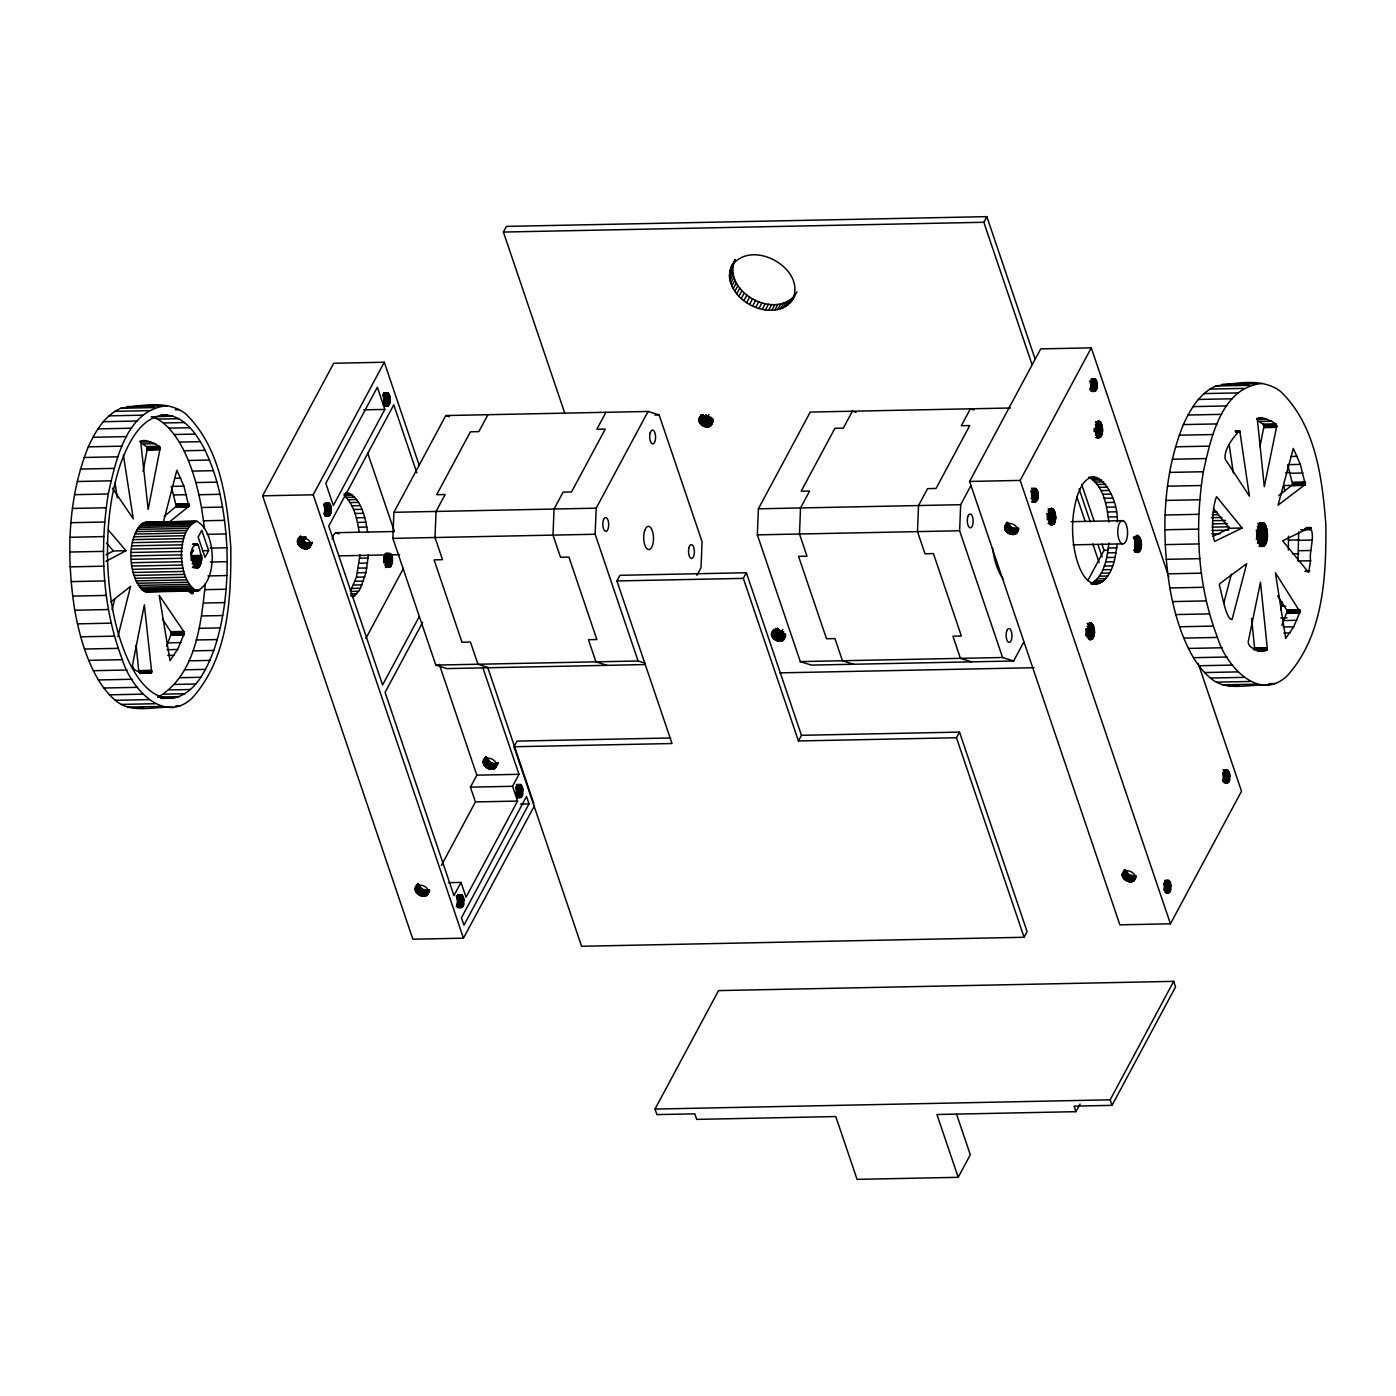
<?xml version="1.0" encoding="UTF-8"?>
<svg xmlns="http://www.w3.org/2000/svg" width="1396" height="1396" viewBox="0 0 1396 1396"><rect width="100%" height="100%" fill="white"/><g stroke="black" fill="none" stroke-linecap="round" stroke-linejoin="round"><path stroke-width="1.5" d="M1281.842 625.425L1287.304 611.047L1277.689 595.83M1300.025 611.78L1275.368 572.709L1285.699 638.426L1293.691 626.804L1300.025 611.78L1287.374 612.041M173.854 707.458C154.642 705.765 131.573 714.578 115.344 700.303C108.504 694.597 103.06 687.495 98.383 679.957C85.889 658.58 79.171 634.43 74.756 610.226C66.205 555.94 67.532 498.355 88.297 446.86C95.312 431.504 104.717 415.275 120.894 408.26C141.921 405.433 167.398 399.814 185.581 413.757C220.795 447.854 227.234 500.675 230.794 547.197C231.213 598.814 228.421 657.97 192.002 698.209C163.315 725.117 130.352 687.111 122.394 659.68C102.274 607.225 99.465 549.134 108.26 493.992C115.711 460.994 126.006 409.552 167.049 405.713M198.319 590.874L146.318 591.956C126.652 581.783 124.855 531.056 146.179 522.279L196.766 521.249C216.415 531.422 218.212 582.149 196.888 590.927C177.222 580.753 175.442 530.026 196.766 521.249M167.066 414.996C141.537 414.891 128.607 442.462 120.876 462.949C109.586 495.842 106.497 531.021 107.754 565.607C109.481 598.936 115.048 632.702 129.531 663.048C137.995 679.765 152.147 700.321 173.453 698.192C195.684 693.219 206.364 669.731 213.78 650.431C225.053 617.538 228.141 582.359 226.885 547.773C225.157 514.443 219.591 480.678 205.107 450.332C196.627 433.406 182.23 412.902 160.749 415.136M330.957 510.29C332.929 502.403 323.82 499.82 325.076 509.121C323.68 524.53 339.647 508.301 324.622 510.43M389.938 400.303C391.91 392.398 382.801 389.816 384.057 399.134C382.644 414.542 398.628 398.296 383.603 400.425M385.854 555.224C385.279 559.011 384.703 566.584 389.571 567.334C394.073 563.478 394.091 549.692 384.982 553.898M463.664 901.956C465.653 894.068 456.544 891.486 457.801 900.786C456.387 916.195 472.372 899.966 457.347 902.095M522.645 791.968C524.634 784.063 515.525 781.481 516.764 790.799C515.368 806.207 531.353 789.962 516.328 792.09M1037.926 495.929C1039.915 488.024 1030.806 485.442 1032.063 494.76C1030.649 510.151 1046.634 493.922 1031.609 496.051M1055.742 518.056C1048.466 485.738 1046.18 545.365 1055.742 518.056L1047.314 518.23M1096.907 385.924C1098.896 378.037 1089.787 375.454 1091.026 384.755C1089.63 400.163 1105.615 383.935 1090.59 386.064M1094.551 632.597C1087.275 600.297 1085.006 659.907 1094.551 632.597L1086.123 632.772M1102.613 430.614C1095.337 398.314 1093.068 457.94 1102.613 430.614L1094.185 430.788M1141.439 545.155C1134.163 512.856 1131.877 572.482 1141.439 545.155L1135.105 545.295M1268.929 685.192C1249.699 683.517 1226.648 692.329 1210.419 678.037C1203.579 672.349 1198.134 665.229 1193.458 657.691C1180.964 636.332 1174.245 612.163 1169.831 587.978C1161.28 533.691 1162.606 476.088 1183.372 424.593C1190.387 409.237 1199.775 393.009 1215.968 385.994C1236.996 383.167 1262.455 377.566 1280.656 391.491C1315.852 425.588 1322.291 478.409 1325.868 524.931C1326.287 576.548 1323.495 635.704 1287.06 675.943C1258.389 702.869 1225.426 664.862 1217.469 637.414C1197.332 584.976 1194.54 526.868 1203.335 471.726C1210.768 438.728 1221.081 387.303 1262.124 383.446M1170.651 887.594C1172.623 879.689 1163.531 877.107 1164.77 886.408C1163.374 901.816 1179.341 885.588 1164.334 887.716M1229.632 777.589C1231.604 769.702 1222.512 767.102 1223.751 776.42C1222.355 791.829 1238.322 775.583 1223.315 777.729M1267.463 536.204C1266.591 507.254 1249.228 532.033 1260.972 545.888C1266.085 548.209 1267.341 539.659 1267.463 536.204L1256.575 536.413M1288.368 550.007L1288.473 536.134M143.073 471.237L147.348 448.692L146.737 446.72L142.322 443.928L154.973 443.666L159.371 446.476L159.964 449.18L148.151 509.383L140.926 443.893C140.281 436.861 152.094 442.794 154.973 443.666M1310.6 560.738L1308.61 572.395L1282.645 540.828L1310.111 527.461C1315.73 535.54 1308.855 551.141 1310.6 560.738L1297.966 561L1298.699 531.981M1259.942 446.685L1263.956 426.391L1263.258 424.314L1258.965 421.487L1271.599 421.243L1275.996 424.14L1276.59 426.879L1264.305 486.698L1257.552 421.103C1256.976 414.054 1268.79 420.336 1271.599 421.243M201.862 558.348L198.249 544.632C183.016 543.725 197.272 586.564 201.862 558.348L190.973 558.575M162.494 619.074L171.481 632.859L166.595 646.296M164.187 516.398L176.28 506.312L171.254 486.401L183.906 486.14L188.809 506.382L168.55 522.68M184.185 633.836L183.714 631.428L159.231 595.394L169.998 660.587L177.554 649.489L184.185 633.836L171.516 634.342M644.935 664.566L446.86 668.597L435.814 665.089L392.869 538.367L393.899 512.297L445.778 415.554L648.058 411.454L659.121 414.944L702.066 541.683L701.019 567.736L696.953 575.327M645.458 663.309L638.094 660.989L595.15 534.249L596.179 508.179L648.058 411.454M1023.809 642.02L1013.636 660.989L811.355 665.107L800.292 661.599L757.347 534.86L758.394 508.807L810.256 412.064L1010.442 407.998M1013.636 660.989L1002.572 657.499L959.628 530.759L960.675 504.689L970.848 485.721M138.867 672.209L136.127 645.249M151.588 671.336L144.346 604.852L132.603 664.583C131.189 678.229 172.022 670.708 138.954 671.581M1278.771 495.545L1292.661 484.656L1287.723 464.641L1300.357 464.397L1305.295 484.412L1278.055 505.195L1293.289 448.378L1300.357 464.397M1267.079 649.594C1262.734 652.054 1247.483 649.402 1248.268 641.514L1260.483 582.167L1267.236 647.744C1268.877 651.862 1252.544 652.211 1254.585 648.006L1251.549 618.393M179.264 696.621L158.184 697.058C196.19 674.634 201.024 623.558 205.387 583.79M368.422 554.578L365.996 572.604L360.447 588.24L358.667 591.223L350.239 591.398L356.434 577.176L359.994 554.753M297.61 541.857C298.901 534.162 311.587 538.664 310.75 545.33C307.382 554.823 290.368 543.027 300.629 536.204M415.293 889.182C416.584 881.487 429.287 885.989 428.45 892.655C425.065 902.148 408.051 890.351 418.329 883.528M483.348 762.251C484.639 754.573 497.342 759.075 496.505 765.741C493.12 775.216 476.106 763.438 486.366 756.615M698.873 419.899C700.164 412.221 712.867 416.723 712.03 423.389C709.43 432.062 693.358 422.936 700.897 416.148M729.427 275.152L730.893 267.718L735.029 259.865C721.994 290.63 772.407 319.614 794.411 296.074C779.439 325.582 729.916 304.572 729.427 275.152L732.446 269.515M771.499 634.22C772.791 626.525 785.494 631.027 784.657 637.71C782.039 646.365 765.968 637.239 773.506 630.451M1004.579 527.479C1005.888 519.801 1018.574 524.285 1017.736 530.969C1015.136 539.641 999.065 530.497 1006.603 523.709M1122.279 874.803C1123.571 867.125 1136.274 871.61 1135.437 878.293C1132.819 886.966 1116.748 877.822 1124.286 871.034M1117.149 544.475C1115.23 558.26 1112.961 575.728 1099.664 583.284L1091.236 583.458C1105.004 575.536 1107.028 557.266 1108.895 542.974M1280.603 610.209L1282.435 602.182M112.134 609.651L114.769 599.181M117.91 636.646L130.578 586.337L110.72 602.008M162.983 523.709L176.856 470.243L183.906 486.14M1223.768 603.194L1231.359 574.245M386.029 554.561L386.448 553.357M300.768 537.739C301.728 543.742 310.296 536.081 301.414 538.245M791.375 301.728C809.558 270.353 752.549 237.233 732.01 265.502M190.659 554.491L193.608 550.059M208.65 550.6L205.02 557.37L198.145 537.041L201.774 530.271L208.65 550.6L202.333 550.722M534.528 805.614L463.455 938.182L412.884 939.211L262.64 495.824L333.714 363.257L384.284 362.227L419.219 465.339M463.455 938.182L313.21 494.795L384.284 362.227M297.645 541.334L300.14 536.151M297.627 542.381L300.664 536.745L304.66 542.067L308.464 543.219L311.849 542.52L308.83 548.157M297.714 542.922L300.751 537.285M297.872 543.463L300.908 537.826M298.098 544.004L301.117 538.367M298.36 544.545L301.379 538.908M298.692 545.068L301.711 539.432M299.076 545.574L302.094 539.938M299.512 546.063L302.531 540.427M299.983 546.517L303.002 540.88M300.506 546.953L303.525 541.316M301.047 547.354L304.084 541.7M301.641 547.703L304.66 542.067M302.251 548.017L305.27 542.381M302.88 548.279L305.899 542.643M303.508 548.506L306.544 542.87M304.154 548.68L307.19 543.044M304.799 548.803L307.835 543.149M305.445 548.872L308.464 543.219M306.073 548.872L309.092 543.236M306.684 548.837L309.703 543.201M307.277 548.75L310.296 543.114M307.835 548.611L310.854 542.957M308.359 548.401L311.378 542.765M309.266 547.878L312.303 542.224M309.65 547.546L312.285 542.992M384.842 409.412L333.312 505.526L325.809 483.348L377.339 387.25L384.842 409.412L363.78 409.848M564.891 413.53L503.398 232.05L506.416 226.396L986.85 216.642L1035.064 358.929M365.857 638.461L403.444 568.346M487.919 414.699L478.845 431.626L470.417 431.8L436.686 494.69L445.115 494.516L436.041 511.442L435.011 537.512L442.515 559.674L434.086 559.848L462.006 642.247L470.435 642.073L477.955 664.234L489.001 667.742M419.166 616.753L382.591 684.982L328.758 526.1L393.777 404.823L416.846 472.912M422.691 622.25L385.087 692.364L453.962 895.586L461.029 882.412L448.378 882.656M605.916 412.309L596.842 429.235L605.271 429.061L571.54 491.95L563.111 492.125L554.038 509.051L553.008 535.104L560.511 557.283L568.94 557.109L596.86 639.508L588.431 639.665L595.952 661.844L606.998 665.334M730.893 267.718L732.917 263.966M733.406 263.443L735.413 259.673M730.091 270.091L733.109 264.437M729.602 272.569L732.621 266.933M729.567 277.804L732.586 272.168M730.021 280.509L733.04 274.872M730.789 283.231L733.807 277.577M731.853 285.936L734.889 280.299M733.232 288.623L736.25 282.969M734.872 291.241L737.891 285.604M415.327 888.659L417.823 883.476M483.382 761.745L485.878 756.562M415.327 889.706L418.346 884.069M441.415 865.363L475.425 801.932L470.417 787.152L476.839 775.164L439.286 664.322M483.382 762.792L486.401 757.138L490.415 762.46L494.219 763.629L497.604 762.931L494.585 768.568M415.415 890.247L418.434 884.61L422.36 889.392L429.061 890.09L426.042 895.726M483.47 763.333L486.489 757.679M415.572 890.788L418.591 885.151M483.627 763.874L486.646 758.237M415.781 891.329L418.8 885.692M483.836 764.415L486.855 758.778M416.06 891.87L419.079 886.233M484.115 764.956L487.134 759.302M736.791 293.788L739.81 288.134M416.392 892.393L419.411 886.757M484.447 765.479L487.466 759.825M416.776 892.899L419.795 887.263M484.813 765.985L487.85 760.349M417.195 893.388L420.231 887.751M485.25 766.474L488.286 760.82M417.683 893.841L420.702 888.205M485.738 766.928L488.757 761.291M418.189 894.278L421.226 888.641M486.244 767.364L489.281 761.71M738.938 296.214L741.974 290.577M418.748 894.662L421.767 889.025M486.803 767.748L489.822 762.111M419.324 895.028L422.36 889.392M487.379 768.114L490.415 762.46M419.934 895.342L422.971 889.706M487.989 768.428L491.026 762.774M420.562 895.604L423.599 889.967M488.617 768.69L491.636 763.054M741.328 298.517L744.347 292.863M421.208 895.831L424.227 890.194M489.263 768.917L492.282 763.263M421.854 896.005L424.873 890.351M489.909 769.091L492.928 763.438M422.499 896.127L425.518 890.474M490.554 769.196L493.573 763.56M423.145 896.18L426.164 890.543M491.2 769.266L494.219 763.629M423.773 896.197L426.792 890.561M491.828 769.283L494.847 763.647M424.384 896.162L427.403 890.526M492.439 769.248L495.458 763.612M743.911 300.664L746.947 295.01M424.96 896.075L427.996 890.421M493.015 769.161L496.051 763.507M425.518 895.918L428.555 890.282M493.573 769.004L496.592 763.368M494.097 768.812L497.116 763.176M426.53 895.482L429.549 889.845M426.967 895.202L428.973 891.433M495.022 768.271L498.04 762.635M427.351 894.871L429.706 890.735M495.406 767.94L498.04 763.403M746.686 302.635L749.704 296.999M749.6 304.415L752.619 298.779M959.506 732.097L956.469 737.734L798.442 740.962L801.461 735.308L959.506 732.097L1027.107 931.621L1024.088 937.274L581.591 946.261L513.972 746.738L517.009 741.101L670.708 737.978M752.636 305.986L755.672 300.332M755.777 307.329L758.796 301.676M699.169 418.416L701.193 414.664M698.907 419.393L701.019 415.136M698.907 420.44L701.926 414.804M758.97 308.429L761.989 302.792M698.995 420.981L702.014 415.345M699.152 421.522L702.171 415.886M699.361 422.063L703.392 414.542M699.64 422.604L703.671 415.083M699.972 423.128L704.003 415.607M700.356 423.634L704.387 416.113M762.199 309.284L765.235 303.647M513.972 746.738L672.017 743.527L616.927 580.945L619.946 575.309L746.371 572.744L801.461 735.308M700.775 424.122L705.818 414.717M701.263 424.576L706.306 415.17M701.769 425.012L706.812 415.607M702.328 425.396L707.371 416.008M702.903 425.763L708.959 414.472M765.444 309.895L768.463 304.241M703.514 426.077L708.557 416.671M704.142 426.338L709.185 416.933M704.788 426.565L709.831 417.16M461.029 882.412L466.037 897.192L517.567 801.077L512.559 786.297L518.98 774.309L482.807 667.567M705.434 426.74L710.477 417.334M706.079 426.862L711.122 417.456M768.638 310.226L771.656 304.59M706.725 426.914L711.768 417.526M707.353 426.932L711.384 419.411M707.964 426.897L711.995 419.376M708.54 426.81L712.571 419.289M709.098 426.653L713.129 419.132M709.622 426.461L712.641 420.824M771.779 310.296L774.815 304.66M710.11 426.216L713.129 420.58M710.547 425.937L712.553 422.168M710.93 425.588L712.955 421.836M774.832 310.104L777.869 304.45M777.764 309.633L780.8 303.996M780.556 308.917L783.575 303.281M783.156 307.94L786.192 302.304M785.582 306.719L788.6 301.082M787.763 305.27L790.782 299.634M789.7 303.595L792.719 297.959M792.788 299.669L796.907 291.799M528.997 803.869L463.978 925.147L461.465 917.765L526.501 796.488L528.997 803.869L520.568 804.044M798.442 740.962L743.353 578.38L746.371 572.744M1032.045 364.565L983.831 222.278L986.85 216.642M771.534 633.697L773.646 629.439M771.517 634.744L773.541 630.992M771.622 635.285L774.64 629.648M771.761 635.826L775.792 628.305M771.988 636.367L776.019 628.846M772.25 636.908L776.281 629.387M772.581 637.431L777.624 628.025M772.965 637.937L778.008 628.532M773.401 638.426L778.445 629.02M773.873 638.879L778.916 629.491M774.396 639.316L779.439 629.91M774.955 639.717L779.98 630.311M775.53 640.066L780.573 630.66M776.141 640.38L781.184 630.975M776.769 640.642L782.807 629.369M777.398 640.869L782.441 631.463M778.043 641.043L783.086 631.638M778.706 641.165L783.732 631.76M779.334 641.235L783.365 633.714M779.963 641.235L783.994 633.714M780.573 641.2L784.604 633.679M781.167 641.113L785.198 633.592M781.725 640.973L784.744 635.32M782.249 640.764L785.267 635.128M782.72 640.52L785.756 634.883M783.156 640.24L785.18 636.471M783.557 639.909L785.564 636.14M1198.187 663.379L1241.515 791.253L1170.441 923.803L1119.871 924.833L969.609 481.445L1040.701 348.878L1091.271 347.848L1168.836 576.775M655.021 1109.07L718.539 990.602L1173.687 981.353L1175.554 986.902L1112.036 1105.353L1074.117 1106.121L1075.984 1111.67L936.925 1114.497L958.214 1177.317L857.074 1179.358L835.785 1116.556L696.709 1119.383L694.824 1113.833L656.905 1114.601L655.021 1109.07L1110.169 1099.821L1173.687 981.353M1170.441 923.803L1020.179 480.416L1091.271 347.848M1004.614 526.955L1006.9 522.226M1004.614 528.002L1007.633 522.366M1004.701 528.543L1007.72 522.907L1011.646 527.688L1018.365 528.386L1015.328 534.04M1004.858 529.084L1007.877 523.448M1005.068 529.642L1008.104 523.989M1005.347 530.166L1008.366 524.53M1005.678 530.689L1008.697 525.053M1006.062 531.195L1009.081 525.559M1006.481 531.684L1009.517 526.048M1006.97 532.155L1009.989 526.501M1007.476 532.574L1010.512 526.938M1008.034 532.975L1011.053 527.339M1008.627 533.324L1011.646 527.688M1009.221 533.638L1012.257 528.002M1009.849 533.918L1012.885 528.264M1010.495 534.127L1013.513 528.491M1011.14 534.302L1014.159 528.665M1011.786 534.424L1014.805 528.787M1012.432 534.494L1015.45 528.857M1013.06 534.511L1016.079 528.857M1013.671 534.459L1016.689 528.822M1014.246 534.371L1017.283 528.735M1014.805 534.232L1017.841 528.595M1015.817 533.795L1018.836 528.142M1016.253 533.499L1018.26 529.747M1016.637 533.167L1018.661 529.398M1087.763 580.684L1104.027 550.356L1101.933 544.161M958.214 1177.317L970.307 1154.754L956.574 1114.217M1122.314 874.28L1124.583 869.551M1122.297 875.327L1125.333 869.691M1122.401 875.868L1125.42 870.231L1129.347 875.013L1135.524 875.92L1132.505 881.557M1122.559 876.409L1125.577 870.772M1122.768 876.95L1125.787 871.313M1123.03 877.491L1126.066 871.854M1123.361 878.014L1126.398 872.378M1123.745 878.52L1126.781 872.884M1124.181 879.009L1127.2 873.373M1124.653 879.48L1127.689 873.826M1125.176 879.899L1128.195 874.262M1125.734 880.3L1128.753 874.664M1126.31 880.649L1129.347 875.013M1126.921 880.963L1129.94 875.327M1127.549 881.242L1130.568 875.589M1128.195 881.452L1131.214 875.816M1128.841 881.626L1131.859 875.99M1129.486 881.749L1132.505 876.112M1130.114 881.818L1133.151 876.182M1130.743 881.836L1133.779 876.182M1131.353 881.783L1134.39 876.147M1131.947 881.696L1134.965 876.06M1133.028 881.365L1136.047 875.711M1133.5 881.12L1135.524 877.351M1133.953 880.824L1135.96 877.072M1075.984 1111.67L1080.085 1104.027M1292.364 485.372L1305.086 484.988M1304.928 485.215L1283.901 485.511L1284.756 491.183M352.682 597.418L358.667 591.223M193.172 550.792L190.816 552.17M191.374 553.933L191.933 549.71M188.408 507.01L175.774 507.272M1292.138 485.616L1304.859 485.302M106.044 554.84L113.355 550.966L125.989 550.705L108.399 530.044M105.904 561.366L125.989 550.705M1213.019 536.308L1229.492 528.281L1242.143 528.02L1216.579 496.732C1212.915 503.939 1210.733 532.12 1214.677 541.404L1242.143 528.02M149.18 591.52L146.318 591.956M144.259 707.039L133.876 708.348M1117.289 521.947C1119.208 494.132 1090.102 450.838 1076.333 499.279C1071.168 518.597 1071.413 539.31 1076.438 558.644C1079.527 568.992 1085.861 586.599 1099.664 583.284M1239.334 684.773L1228.951 686.082M503.398 232.05L983.831 222.278M383.621 392.869L387.844 392.782M383.9 393.114L388.105 393.026M384.162 393.428L388.367 393.34M1091.149 379.066L1095.354 378.979M384.406 393.812L388.629 393.724M1091.393 379.433L1095.598 379.346M384.65 394.23L388.856 394.143M1091.62 379.852L1095.843 379.764M382.748 394.754L389.065 394.614M1091.847 380.34L1096.052 380.253M382.94 395.277L389.275 395.138M1089.927 380.899L1096.244 380.776M383.115 395.836L389.432 395.714M1090.102 381.457L1096.418 381.335M383.272 396.429L389.589 396.307M1090.241 382.068L1096.575 381.928M383.394 397.057L389.711 396.935M1090.381 382.696L1096.698 382.556M383.499 397.72L389.816 397.581M1090.468 383.342L1096.785 383.219M383.568 398.384L389.885 398.261M1090.538 384.005L1096.872 383.883M383.603 399.064L389.92 398.942M1090.59 384.685L1096.907 384.563M383.621 399.745L389.938 399.622M1090.608 385.383L1096.924 385.244M383.568 401.106L389.885 400.984M1090.555 386.727L1096.872 386.605M127.071 406.602L160.802 405.922M1222.146 384.336L1255.859 383.656M383.499 401.769L389.816 401.629M1090.485 387.39L1096.802 387.268M383.394 402.397L389.728 402.275M1090.381 388.018L1096.698 387.896M120.894 408.26L154.607 407.58M383.272 403.008L389.606 402.868M1090.259 388.629L1096.575 388.507M1215.968 385.994L1249.682 385.313M383.132 403.584L389.449 403.444M1090.119 389.205L1096.436 389.083M382.958 404.107L389.275 403.985M1089.944 389.746L1096.261 389.606M384.877 404.561L389.083 404.474M1091.864 390.182L1096.069 390.112M384.668 404.997L388.873 404.91M1091.637 390.636L1095.86 390.548M384.424 405.398L388.646 405.311M1091.41 391.02L1095.633 390.932M175.285 409.743L179.508 409.656M384.179 405.73L388.402 405.643M1091.166 391.351L1095.371 391.264M114.821 411.349L148.534 410.668M383.917 405.992L388.14 405.904M1209.896 389.083L1243.609 388.402M383.656 406.201L387.861 406.114M108.94 415.851L142.654 415.17M1203.998 393.585L1237.711 392.904M151.169 416.828L172.929 416.183M151.867 416.601L157.678 419.132L178.758 418.695M103.287 421.714L137 421.034M1198.361 399.448L1232.075 398.767M157.678 419.132L163.384 422.988L184.464 422.552M654.899 415.031L659.121 414.944M97.929 428.886L131.643 428.206M1193.004 406.62L1226.718 405.939M163.384 422.988L168.933 428.136L189.996 427.7M168.933 428.136L174.256 434.522L195.318 434.086M92.921 437.297L126.635 436.599M1187.979 415.031L1221.692 414.35M139.879 441.119L146.196 440.996M1095.633 421.714L1099.856 421.627M1256.522 418.486L1262.839 418.364M1095.965 421.924L1100.188 421.836M1096.279 422.22L1100.502 422.133M140.071 442.078L150.594 441.869M1096.593 422.587L1100.798 422.499M1256.714 419.55L1267.236 419.324M1096.872 423.023L1101.095 422.936M174.256 434.522L179.299 442.078L200.378 441.66M1097.151 423.529L1101.374 423.442M1095.302 424.122L1101.619 424M1095.528 424.733L1101.845 424.611M1095.72 425.396L1102.055 425.257M1095.895 426.094L1102.229 425.954M88.297 446.86L122.01 446.162M1183.372 424.593L1217.085 423.913M1096.052 426.827L1102.369 426.687M146.632 446.633L159.266 446.388M146.737 446.72L159.476 446.58M1096.157 427.577L1102.474 427.455M146.912 446.982L159.65 446.877M1263.258 424.314L1275.996 424.14M147.086 447.313L159.72 447.052M1263.45 424.524L1276.188 424.401M147.156 447.523L159.859 447.47M1094.132 428.398L1102.561 428.24M1263.712 425.012L1276.345 424.75M147.261 447.959L159.894 447.697M1263.764 425.204L1276.415 424.942M147.295 448.186L159.947 447.924M1263.834 425.431L1276.52 425.396M147.33 448.43L159.964 448.186M1094.185 429.2L1102.613 429.026M1263.921 425.885L1276.555 425.64M147.348 448.692L159.999 448.674M1263.938 426.129L1276.59 425.885M147.348 449.18L159.982 448.936M1263.956 426.391L1276.607 426.129M147.33 449.425L159.964 449.18M1094.202 430.003L1102.631 429.828M1263.973 426.635L1276.607 426.373M147.295 449.669L159.947 449.407M1263.956 426.897L1276.607 426.635M147.261 449.896L159.912 449.652M1263.903 427.368L1276.59 426.879M1263.869 427.612L1276.52 427.351M1094.15 431.573L1102.578 431.399M179.299 442.078L184.045 450.768L205.107 450.332M1096.174 432.306L1102.491 432.167M1096.052 433.039L1102.386 432.917M1235.285 430.806L1239.491 430.718L1239.927 431.818L1249.42 496.138L1225.234 459.232C1223.507 449.111 1234.047 436.599 1239.491 430.718M1095.912 433.755L1102.229 433.633M1235.373 430.928L1239.683 430.998M1235.547 431.277L1239.822 431.381M1095.738 434.418L1102.072 434.296M1235.669 431.678L1239.892 431.591M1235.722 431.905L1239.927 431.818M1095.546 435.046L1101.863 434.924M1235.757 432.132L1239.98 432.062M1097.43 435.569L1101.636 435.482M1097.169 436.093L1101.392 436.006M1096.907 436.547L1101.112 436.459M84.109 457.487L117.822 456.789M1179.184 435.22L1212.897 434.54M1096.61 436.931L1100.833 436.843M1096 437.489L1100.519 437.157M1095.668 437.646L1099.891 437.576M184.045 450.768L188.408 460.471L209.487 460.034M80.392 469.073L114.123 468.375M1175.467 446.807L1209.18 446.127M188.408 460.471L192.369 471.098L213.448 470.661M174.605 478.287L180.922 478.165M1291.091 456.475L1297.408 456.352M77.199 481.515L110.912 480.817M1172.274 459.249L1205.987 458.569M192.369 471.098L195.894 482.562L216.973 482.126M74.546 494.673L108.26 493.992M1169.621 472.424L1203.335 471.726M173.924 494.934L186.575 494.69M195.894 482.562L198.947 494.742L220.01 494.306M1285.576 472.651L1289.799 472.563M1088.636 477.258L1095.075 477.1M1290.358 473.261L1302.992 473M1088.845 477.711L1097.273 477.537M344.027 493.852L350.344 493.73C362.454 502.246 365.333 518.387 367.619 532.05M1099.472 478.496L1091.044 478.671C1104.445 488.443 1106.923 506.8 1108.86 522.121M262.64 495.824L313.21 494.795M969.609 481.445L1020.179 480.416M352.507 495.179L344.079 495.353C354.218 504.706 357.149 519.155 359.191 532.225M1093.19 480.119L1101.619 479.945M346.156 497.29L354.584 497.116M1095.284 482.056L1103.713 481.899M348.162 499.698L356.591 499.524M1097.291 484.464L1105.719 484.307M176.28 503.991L188.914 503.729M176.35 504.357L189.001 504.113M176.402 504.759L189.036 504.497M1292.661 482.353L1305.312 482.109M176.402 505.16L189.053 504.916M176.385 505.561L189.036 505.317M1292.731 482.737L1305.382 482.475M176.35 505.945L188.984 505.701M1031.347 488.303L1035.849 488.408M1292.783 483.121L1305.417 482.859M324.919 503.118L329.142 503.031M350.082 502.56L358.51 502.385M1031.906 488.74L1036.111 488.652M1099.193 487.326L1107.621 487.152M1292.783 483.522L1305.435 483.278M72.47 508.458L106.183 507.76M176.28 506.312L188.914 506.05M325.181 503.433L329.404 503.345M1032.168 489.054L1036.373 488.966M1167.545 486.192L1201.258 485.511M176.175 506.626L188.809 506.382M325.425 503.799L329.648 503.712M1032.412 489.42L1036.617 489.333M1292.766 483.923L1305.417 483.662M175.913 507.114L188.687 506.643M1292.731 484.307L1305.365 484.046M323.558 504.27L329.875 504.148M1032.639 489.856L1036.862 489.769M1292.661 484.656L1305.295 484.412M1292.556 484.988L1305.19 484.726M323.767 504.741L330.084 504.619M1032.866 490.328L1037.071 490.24M198.947 494.742L201.478 507.516L222.54 507.08M323.959 505.265L330.294 505.143M1030.946 490.903L1037.263 490.764M324.134 505.841L330.468 505.701M1031.12 491.462L1037.437 491.34M324.291 506.434L330.608 506.294M351.862 505.823L360.29 505.649M1031.278 492.055L1037.594 491.933M1100.99 490.589L1109.419 490.432M324.413 507.062L330.73 506.923M1031.4 492.683L1037.717 492.561M324.518 507.708L330.835 507.586M1031.487 493.346L1037.821 493.207M324.587 508.388L330.904 508.249M1031.557 494.01L1037.891 493.887M324.622 509.069L330.957 508.929M1031.609 494.69L1037.926 494.568M324.64 509.749L330.957 509.61M1031.627 495.371L1037.943 495.248M353.502 509.488L361.93 509.313M1102.631 494.254L1111.059 494.079M324.587 511.093L330.904 510.971M1031.574 496.732L1037.891 496.592M324.518 511.756L330.835 511.634M1031.504 497.377L1037.821 497.255M324.43 512.384L330.747 512.262M1031.4 498.023L1037.734 497.883M324.308 512.995L330.625 512.873M1031.278 498.634L1037.612 498.494M324.151 513.571L330.468 513.449M1033.249 499.157L1037.455 499.07M393.899 512.297L596.179 508.179M323.977 514.112L330.311 513.99M355.003 513.484L363.431 513.327M1033.075 499.698L1037.28 499.611M1104.131 498.267L1112.56 498.093M325.896 514.566L330.102 514.478M1032.883 500.187L1037.088 500.1M325.687 515.002L329.892 514.915M1032.656 500.623L1036.879 500.536M325.442 515.386L329.665 515.299M1032.429 501.007L1036.652 500.937M325.198 515.717L329.421 515.63M1032.185 501.339L1036.408 501.251M324.936 515.996L329.159 515.909M1031.923 501.618L1036.146 501.53M1031.661 501.827L1035.867 501.74M70.969 522.697L104.683 522.017M758.394 508.807L960.675 504.689M1166.044 500.431L1199.757 499.751M201.478 507.516L203.484 520.778L224.547 520.342M356.329 517.811L364.757 517.637M1105.457 502.577L1113.886 502.42M144.748 522.331L195.318 521.301M143.317 522.715L193.887 521.685M141.921 523.413L192.491 522.401M140.56 524.46L191.13 523.43M139.251 525.803L189.821 524.791M357.481 522.401L365.909 522.226M1106.609 507.184L1115.038 507.01M138.012 527.461L188.582 526.432M1048.082 508.929L1052.968 509.051M1049.094 509.365L1053.299 509.278M1049.408 509.662L1053.614 509.575M1049.705 510.029L1053.928 509.941M1050.001 510.465L1054.207 510.378M136.86 529.398L187.43 528.386M1048.169 511.006L1054.486 510.866M1048.413 511.547L1054.73 511.425M1048.64 512.158L1054.957 512.035M1048.85 512.821L1055.167 512.698M135.796 531.614L186.366 530.585M358.44 527.217L366.869 527.06M1107.552 512L1115.98 511.826M1046.913 513.571L1055.341 513.396M1047.052 514.304L1055.481 514.129M1047.175 515.054L1055.603 514.88M134.836 534.057L185.406 533.045M1213.037 512.14L1217.26 512.053M1047.262 515.839L1055.69 515.665M1047.314 516.625L1055.742 516.468M207.044 534.336L225.995 533.953M70.079 537.285L103.793 536.587M1047.332 517.427L1055.76 517.253M1165.154 515.019L1198.867 514.321M133.964 536.745L184.551 535.715M1212.182 514.827L1218.499 514.688M336.331 532.696L394.422 531.51L367.724 453.142M1108.319 516.991L1116.748 516.817M1047.262 519.015L1055.69 518.841M1047.175 519.783L1055.603 519.609M1049.181 520.481L1055.498 520.342M133.231 539.606L183.801 538.577M1211.449 517.689L1221.989 517.48M1049.042 521.179L1055.359 521.057M301.85 537.041L306.056 536.954M1048.867 521.86L1055.184 521.72M1071.064 521.685L1122.716 520.638M301.641 537.669L305.864 537.582M1048.658 522.47L1054.975 522.348M1048.431 523.046L1054.765 522.924M301.17 538.751L305.392 538.664M1048.187 523.57L1054.504 523.43M300.908 539.205L305.113 539.118M1050.019 523.971L1054.242 523.884M132.62 542.643L183.19 541.613M1212.95 520.691L1225.583 520.429M300.611 539.589L304.834 539.502M1049.74 524.355L1053.945 524.268M300.315 539.903L304.52 539.816M299.983 540.147L304.206 540.06M392.869 538.367L595.15 534.249M192.596 544.126L196.941 544.021M132.149 545.836L182.719 544.806M193.241 544.318L197.604 544.231M1212.461 523.866L1227.206 523.57M193.887 544.719L198.249 544.632M1259.367 522.976L1263.729 522.889M1257.813 523.587L1264.34 523.448M1258.389 524.32L1264.933 524.198M757.347 534.86L959.628 530.759M1258.948 525.228L1265.474 525.105M131.8 549.117L182.37 548.087M1212.112 527.147L1228.969 526.816M1257.255 526.344L1265.98 526.17M210.028 548.122L226.885 547.773M1257.691 527.531L1266.416 527.356M69.8 552.048L103.513 551.368M1164.875 529.782L1198.588 529.101M1306.307 527.548L1310.722 527.636M1258.058 528.857L1266.783 528.683M1306.604 527.845L1310.914 527.897M1306.778 528.159L1311.071 528.246M131.59 552.484L182.161 551.455M1211.903 530.515L1228.777 530.166M1304.806 528.578L1311.141 528.456M1304.876 528.805L1311.193 528.665M1304.911 529.032L1311.245 528.91M1256.173 530.305L1267.079 530.096M1304.946 529.276L1311.298 529.381M1300.775 529.852L1311.315 529.642M1256.4 531.789L1267.306 531.579M131.521 555.887L182.091 554.858M1211.85 533.918L1220.278 533.761M1256.54 533.324L1267.446 533.098M191.008 555.643L201.897 555.434M1134.774 536.465L1138.996 536.378M1135.105 536.762L1139.311 536.675M1133.29 537.181L1139.625 537.041M1256.592 534.877L1267.498 534.651M1133.587 537.617L1139.904 537.477M191.025 557.126L201.931 556.899M1133.866 538.106L1140.183 537.984M1134.11 538.664L1140.427 538.542M131.608 559.307L182.178 558.278M385.209 554.509L391.543 554.369M1134.337 539.275L1140.654 539.153M339.333 555.87L399.588 554.648M385.418 555.154L391.735 555.032M1134.547 539.938L1140.864 539.798M1256.452 537.949L1267.359 537.722M190.833 560.005L201.739 559.779M385.593 555.852L391.91 555.73M1134.721 540.636L1141.038 540.496M383.621 556.638L392.049 556.463M1134.861 541.369L1141.178 541.229M1256.26 539.397L1267.167 539.188M131.817 562.71L182.387 561.681M192.823 561.332L201.53 561.157M383.743 557.405L392.171 557.231M1134.983 542.119L1141.3 541.997M359.784 558.191L368.212 558.034M383.83 558.173L392.259 557.999M1135.053 542.904L1141.387 542.782M192.543 562.623L201.268 562.448M210.342 562.03L227.199 561.681M1258.162 540.741L1266.887 540.566M1288.56 540.112L1299.1 539.903M383.883 558.976L392.311 558.801M1073.105 544.859L1122.593 543.847A11.622 4.903 88.8 0 0 1126.938 526.955A11.622 4.903 88.8 0 0 1118.44 525.926A11.622 4.903 88.8 0 0 1122.593 543.847M1135.105 543.707L1141.422 543.567M1298.838 540.339L1311.472 540.077M383.9 559.761L392.328 559.604M1135.123 544.492L1141.457 544.37M1257.813 542.032L1266.538 541.857M192.212 563.827L200.937 563.652M70.132 566.881L103.845 566.183M1165.206 544.615L1198.92 543.934M383.883 560.564L392.311 560.389M132.184 566.061L182.754 565.031M193.992 564.874L200.535 564.734M1257.412 543.184L1266.12 543.009M383.83 561.349L392.259 561.175M1135.07 546.08L1141.387 545.941M193.538 565.834L200.082 565.694M383.76 562.117L392.189 561.942M1134.983 546.848L1141.3 546.709M1259.105 544.161L1265.649 544.039M193.014 566.689L199.541 566.549M359.243 563.234L367.671 563.059M1108.372 548.017L1116.8 547.843M1260.78 544.946L1265.142 544.859M383.638 562.85L392.067 562.693M1134.878 547.581L1141.195 547.459M192.439 567.387L198.965 567.247M385.61 563.53L391.927 563.391M1134.721 548.296L1141.055 548.174M1260.239 545.609L1264.602 545.522M193.992 567.84L198.354 567.753M1259.663 546.115L1264.026 546.01M132.672 569.324L183.242 568.294M385.436 564.193L391.752 564.071M1134.564 548.96L1140.881 548.837M1259.07 546.429L1263.432 546.342M385.226 564.822L391.561 564.682M1134.355 549.588L1140.672 549.466M1104.027 550.356L1108.25 550.268M384.999 565.397L391.334 565.258M1134.128 550.164L1140.445 550.041M386.867 565.869L391.072 565.781M1133.884 550.67L1140.2 550.548M386.587 566.322L390.81 566.235M1135.716 551.088L1139.939 551.001M386.308 566.706L390.514 566.619M1135.437 551.472L1139.642 551.385M386.011 567.02L390.217 566.933M1135.123 551.786L1139.345 551.699M133.301 572.465L183.871 571.435M385.366 567.422L389.903 567.177M1134.808 552.031L1139.031 551.944M358.51 568.12L366.939 567.945M1107.639 552.886L1116.067 552.711M1298.594 550.739L1311.228 550.478M134.051 575.449L184.621 574.419M207.969 575.937L226.937 575.553M357.568 572.779L365.996 572.604M1106.696 557.545L1115.125 557.37M1292.504 553.88L1298.838 553.758M134.906 578.276L185.476 577.246M71.074 581.609L104.787 580.928M1166.149 559.342L1199.862 558.662M135.883 580.893L186.453 579.864M356.434 577.176L364.862 577.002M1105.562 561.942L1113.991 561.768M136.965 583.266L187.535 582.237M138.117 585.413L188.687 584.383M355.125 581.277L363.553 581.102M1104.253 566.043L1112.682 565.869M139.373 587.262L189.943 586.233M140.682 588.833L191.252 587.803M353.642 585.029L362.07 584.872M1102.77 569.812L1111.199 569.638M142.043 590.107L192.613 589.077M616.927 580.945L743.353 578.38M182.195 590.176L199.052 589.827M205.038 589.653L226.1 589.234M143.439 591.049L194.009 590.019M144.87 591.677L199.75 590.508M352.019 588.414L360.447 588.24M1101.13 573.198L1109.558 573.023M189.367 592.445C197.115 590.316 191.584 597.785 189.507 590.543M72.627 596.109L106.34 595.411M1167.702 573.843L1201.415 573.163M1305.365 570.877L1309.588 570.79M1305.312 571.208L1309.535 571.121M1305.243 571.505L1309.465 571.418M1099.367 576.164L1107.796 575.99M350.448 593.893L356.765 593.754M1097.465 578.694L1105.894 578.537M350.553 595.918L354.776 595.83M1095.459 580.771L1103.887 580.596M1093.382 582.359L1101.81 582.202M1091.044 584.034L1097.483 583.877M203.624 603.037L224.704 602.601M74.756 610.226L108.469 609.546M1169.831 587.978L1203.544 587.28M201.67 615.95L222.749 615.531M77.461 623.855L111.174 623.157M1172.535 601.589L1206.249 600.908M199.174 628.322L220.254 627.886M1281.615 606.318L1285.821 606.23M171.062 631.69L183.714 631.428M171.237 632.004L183.888 631.76M171.307 632.196L183.958 631.934M171.376 632.405L184.028 632.144M1286.903 609.878L1299.554 609.633M171.429 632.615L184.115 632.597M1286.99 610.035L1299.711 609.947M171.516 633.086L184.15 632.842M1287.147 610.401L1299.798 610.139M171.534 633.348L184.185 633.086M1287.217 610.61L1299.851 610.349M171.551 633.592L184.202 633.33M1287.269 610.82L1299.955 610.802M171.551 633.854L184.202 633.592M1287.339 611.291L1299.99 611.047M1287.374 611.535L1300.008 611.291M171.481 634.569L184.132 634.325M1287.374 611.797L1300.025 611.535M171.446 634.796L184.08 634.552M80.706 636.82L114.42 636.14M171.324 635.215L184.028 634.761M1175.781 614.572L1209.494 613.874M1287.374 612.286L1300.008 612.041M1287.304 612.774L1299.99 612.286M1287.269 613.001L1299.903 612.739M1287.147 613.402L1299.851 612.949M196.19 639.996L217.253 639.56M1280.725 617.939L1287.042 617.817M1087.24 623.541L1091.445 623.454M1087.571 623.68L1091.794 623.593M1087.903 623.907L1092.108 623.82M168.27 642.841L180.904 642.579M1088.217 624.204L1092.44 624.117M1088.531 624.57L1092.736 624.483M1284.233 620.557L1296.867 620.295M1088.81 625.007L1093.033 624.919M1089.089 625.495L1093.295 625.408M1087.222 626.089L1093.557 625.966M1087.449 626.699L1093.783 626.577M1087.659 627.362L1093.975 627.24M1087.833 628.06L1094.15 627.938M84.458 649.035L118.171 648.355M1085.879 628.846L1094.307 628.671M1179.533 626.769L1213.246 626.089M1085.983 629.596L1094.412 629.422M1086.071 630.381L1094.499 630.207M167.014 649.698L177.554 649.489M1283.151 627.013L1293.691 626.804M1086.123 631.167L1094.551 631.009M1086.14 631.969L1094.569 631.795M192.7 650.868L213.78 650.431M1086.071 633.557L1094.499 633.383M1086.001 634.325L1094.429 634.15M1085.879 635.058L1094.307 634.883M1085.739 635.773L1094.167 635.599M1087.676 636.402L1093.993 636.262M167.817 655.422L174.134 655.282M1087.484 637.03L1093.801 636.89M1283.744 633.051L1290.079 632.912M1087.257 637.588L1093.574 637.466M1089.107 638.059L1093.33 637.972M1088.845 638.513L1093.051 638.426M1088.548 638.897L1092.771 638.827M88.681 660.36L122.394 659.68M1183.756 638.112L1217.469 637.414M188.774 660.832L209.854 660.413M93.34 670.708L127.053 670.01M1188.415 648.442L1222.128 647.761M138.937 670.604L151.571 670.342M184.447 669.818L205.509 669.382M1254.585 648.006L1267.236 647.744M138.954 670.935L151.606 670.673M1254.603 648.337L1267.254 648.076M138.954 671.267L151.606 671.005M435.814 665.089L638.094 660.989M1254.62 648.651L1267.254 648.39M138.919 671.912L151.553 671.65M1254.603 648.983L1267.236 648.721M140.979 672.157L151.501 671.947M1254.568 649.28L1267.202 649.035M140.909 672.436L151.431 672.226M1253.329 649.611L1267.149 649.332M140.822 672.697L151.344 672.488M140.717 672.907L151.257 672.697M1258.477 650.239L1266.905 650.065M139.984 673.361L151.134 672.889M1257.726 650.588L1266.783 650.257M140.176 673.378L150.716 673.169M1257.918 650.711L1266.504 650.501M800.292 661.599L1002.572 657.499M179.735 677.706L200.797 677.269M98.383 679.957L132.097 679.259M1193.458 657.691L1227.171 657.01M174.709 684.424L195.772 684.005M779.736 672.872L1034.07 667.707M103.775 688.019L137.489 687.321M1198.85 665.752L1232.563 665.072M169.405 689.938L190.484 689.502M109.446 694.824L143.16 694.144M1204.521 672.558L1238.235 671.877M163.873 694.161L184.953 693.725M157.504 697.285L161.709 697.197M160.802 698.436L173.453 698.192M115.344 700.303L149.058 699.623M1210.419 678.037L1244.133 677.357M121.435 704.404L155.148 703.724M1216.492 682.155L1250.223 681.457M175.826 705.887L180.032 705.8M1268.79 683.674L1275.106 683.534M127.629 707.109L161.343 706.411M1222.704 684.843L1256.417 684.162M476.839 775.164L518.98 774.309M1223.053 769.964L1227.258 769.877M516.346 784.535L520.551 784.447M1223.332 770.156L1227.538 770.069M516.625 784.779L520.83 784.692M1223.594 770.4L1227.817 770.33M516.886 785.093L521.092 785.006M1223.856 770.714L1228.079 770.644M517.131 785.459L521.336 785.372M1224.118 771.098L1228.323 771.011M517.358 785.896L521.581 785.808M1224.344 771.517L1228.55 771.43M470.417 787.152L512.559 786.297M517.567 786.367L521.79 786.28M1224.554 772.005L1228.777 771.918M515.665 786.943L521.982 786.803M1222.652 772.564L1228.969 772.442M515.839 787.501L522.156 787.379M1222.826 773.122L1229.143 773M515.979 788.094L522.313 787.972M1222.966 773.733L1229.283 773.593M516.119 788.723L522.436 788.6M1223.088 774.361L1229.422 774.222M516.206 789.386L522.523 789.246M1223.193 775.007L1229.51 774.885M516.276 790.049L522.61 789.927M1223.262 775.67L1229.579 775.548M516.328 790.729L522.645 790.607M1223.297 776.351L1229.632 776.228M516.346 791.41L522.662 791.288M1223.315 777.031L1229.649 776.909M516.293 792.771L522.61 792.631M1223.262 778.392L1229.597 778.27M516.223 793.417L522.54 793.294M1223.193 779.055L1229.527 778.916M516.119 794.062L522.436 793.94M1223.105 779.683L1229.422 779.561M515.996 794.673L522.313 794.533M1222.983 780.294L1229.3 780.172M517.951 795.197L522.174 795.109M1222.826 780.87L1229.161 780.748M517.794 795.737L521.999 795.65M1222.669 781.411L1228.986 781.271M517.602 796.226L521.807 796.139M1224.571 781.847L1228.794 781.76M517.375 796.662L521.598 796.575M1224.362 782.301L1228.567 782.214M517.148 797.046L521.371 796.976M1224.135 782.685L1228.34 782.598M516.904 797.378L521.109 797.308M516.642 797.657L520.848 797.57M475.425 801.932L517.567 801.077M457.644 894.784L461.849 894.696M1164.613 880.405L1168.836 880.318M457.905 895.098L462.111 895.01M1164.875 880.719L1169.098 880.632M458.15 895.464L462.355 895.377M1165.137 881.085L1169.342 880.998M456.283 895.935L462.6 895.796M1165.363 881.522L1169.569 881.434M456.492 896.407L462.809 896.284M1165.573 881.993L1169.796 881.906M456.684 896.93L463.001 896.808M1165.765 882.516L1169.988 882.429M456.858 897.488L463.175 897.366M1163.845 883.127L1170.162 882.987M457.015 898.099L463.332 897.96M1163.985 883.72L1170.302 883.598M457.138 898.727L463.455 898.588M1164.107 884.349L1170.441 884.226M457.225 899.373L463.559 899.251M1164.212 884.994L1170.529 884.872M457.295 900.036L463.629 899.914M1164.281 885.675L1170.598 885.535M457.347 900.717L463.664 900.595M1164.334 886.355L1170.651 886.216M457.365 901.415L463.681 901.275M1164.334 887.036L1170.668 886.914M457.312 902.758L463.629 902.636M1164.281 888.397L1170.616 888.257M457.242 903.421L463.559 903.299M1164.212 889.043L1170.546 888.92M457.138 904.05L463.455 903.927M1164.124 889.688L1170.441 889.549M457.015 904.66L463.332 904.538M1164.002 890.299L1170.319 890.159M456.876 905.236L463.193 905.114M1165.957 890.823L1170.18 890.735M456.701 905.777L463.018 905.638M1165.782 891.363L1170.005 891.276M456.509 906.266L462.826 906.126M1165.59 891.852L1169.813 891.765M456.3 906.702L462.617 906.58M1165.381 892.288L1169.604 892.201M458.167 907.051L462.39 906.964M1165.154 892.672L1169.359 892.585M457.923 907.383L462.128 907.295M457.661 907.644L461.884 907.557M345.946 492.334L350.344 493.73M146.179 522.279L147.627 522.558M974.094 409.97L970.395 408.819L961.321 425.728L969.749 425.553L936.035 488.46L927.607 488.635L918.533 505.544L917.486 531.614L925.007 553.776L933.435 553.601L961.355 636L952.927 636.175L960.431 658.354L971.494 661.844M856.08 412.378L852.398 411.209L843.324 428.136L834.895 428.31L801.182 491.2L809.61 491.026L800.536 507.952L799.489 534.005L806.993 556.184L798.564 556.358L826.502 638.74L834.93 638.583L842.434 660.744L853.497 664.252M445.778 415.554L449.46 416.723M106.585 543.027L113.355 550.966M1213.351 508.51L1229.492 528.281M112.465 488.199L133.283 518.841L123.406 455.236M1081.656 484.325L1094.237 521.476M1079.091 488.862L1090.276 521.86M1097.954 544.545L1102.159 556.917M1076.77 496.557L1085.146 521.301M1092.841 543.986L1099.123 562.553M1110.169 1099.821L1112.036 1105.353M956.469 737.734L1024.088 937.274M487.71 667.445L533.83 803.555M115.03 483.051L117.334 497.883M1229.23 445.132L1233.314 472.895M203.484 520.778L204.305 528.543M332.3 538.978A11.622 4.903 88.8 0 1 338.827 533.987M1002.991 578.694A51.146 21.568 88.8 0 1 992.451 547.581M1219.354 585.273C1221.64 591.799 1225.932 620.121 1232.075 619.492L1246.715 563.652L1219.999 583.493L1219.354 585.273M650.17 432.969A6.98 2.949 88.8 0 0 652.49 443.928A6.98 2.949 88.8 0 0 655.265 434.051A6.98 2.949 88.8 0 0 650.17 432.969M688.926 547.721A6.98 2.949 88.8 0 0 691.421 558.487A6.98 2.949 88.8 0 0 694.021 548.349A6.98 2.949 88.8 0 0 688.926 547.721M603.526 519.661A6.98 2.949 88.8 0 0 605.218 531.213A6.98 2.949 88.8 0 0 608.534 522.366A6.98 2.949 88.8 0 0 603.526 519.661M644.847 530.148A11.622 4.903 88.8 0 0 647.744 549.326A11.622 4.903 88.8 0 0 653.223 534.441A11.622 4.903 88.8 0 0 644.847 530.148M967.917 516.415A6.98 2.949 88.8 0 0 969.836 527.775A6.98 2.949 88.8 0 0 972.96 518.544A6.98 2.949 88.8 0 0 967.917 516.415M1006.795 630.765A6.98 2.949 88.8 0 0 1008.54 642.265A6.98 2.949 88.8 0 0 1011.821 633.348A6.98 2.949 88.8 0 0 1006.795 630.765"/></g></svg>
